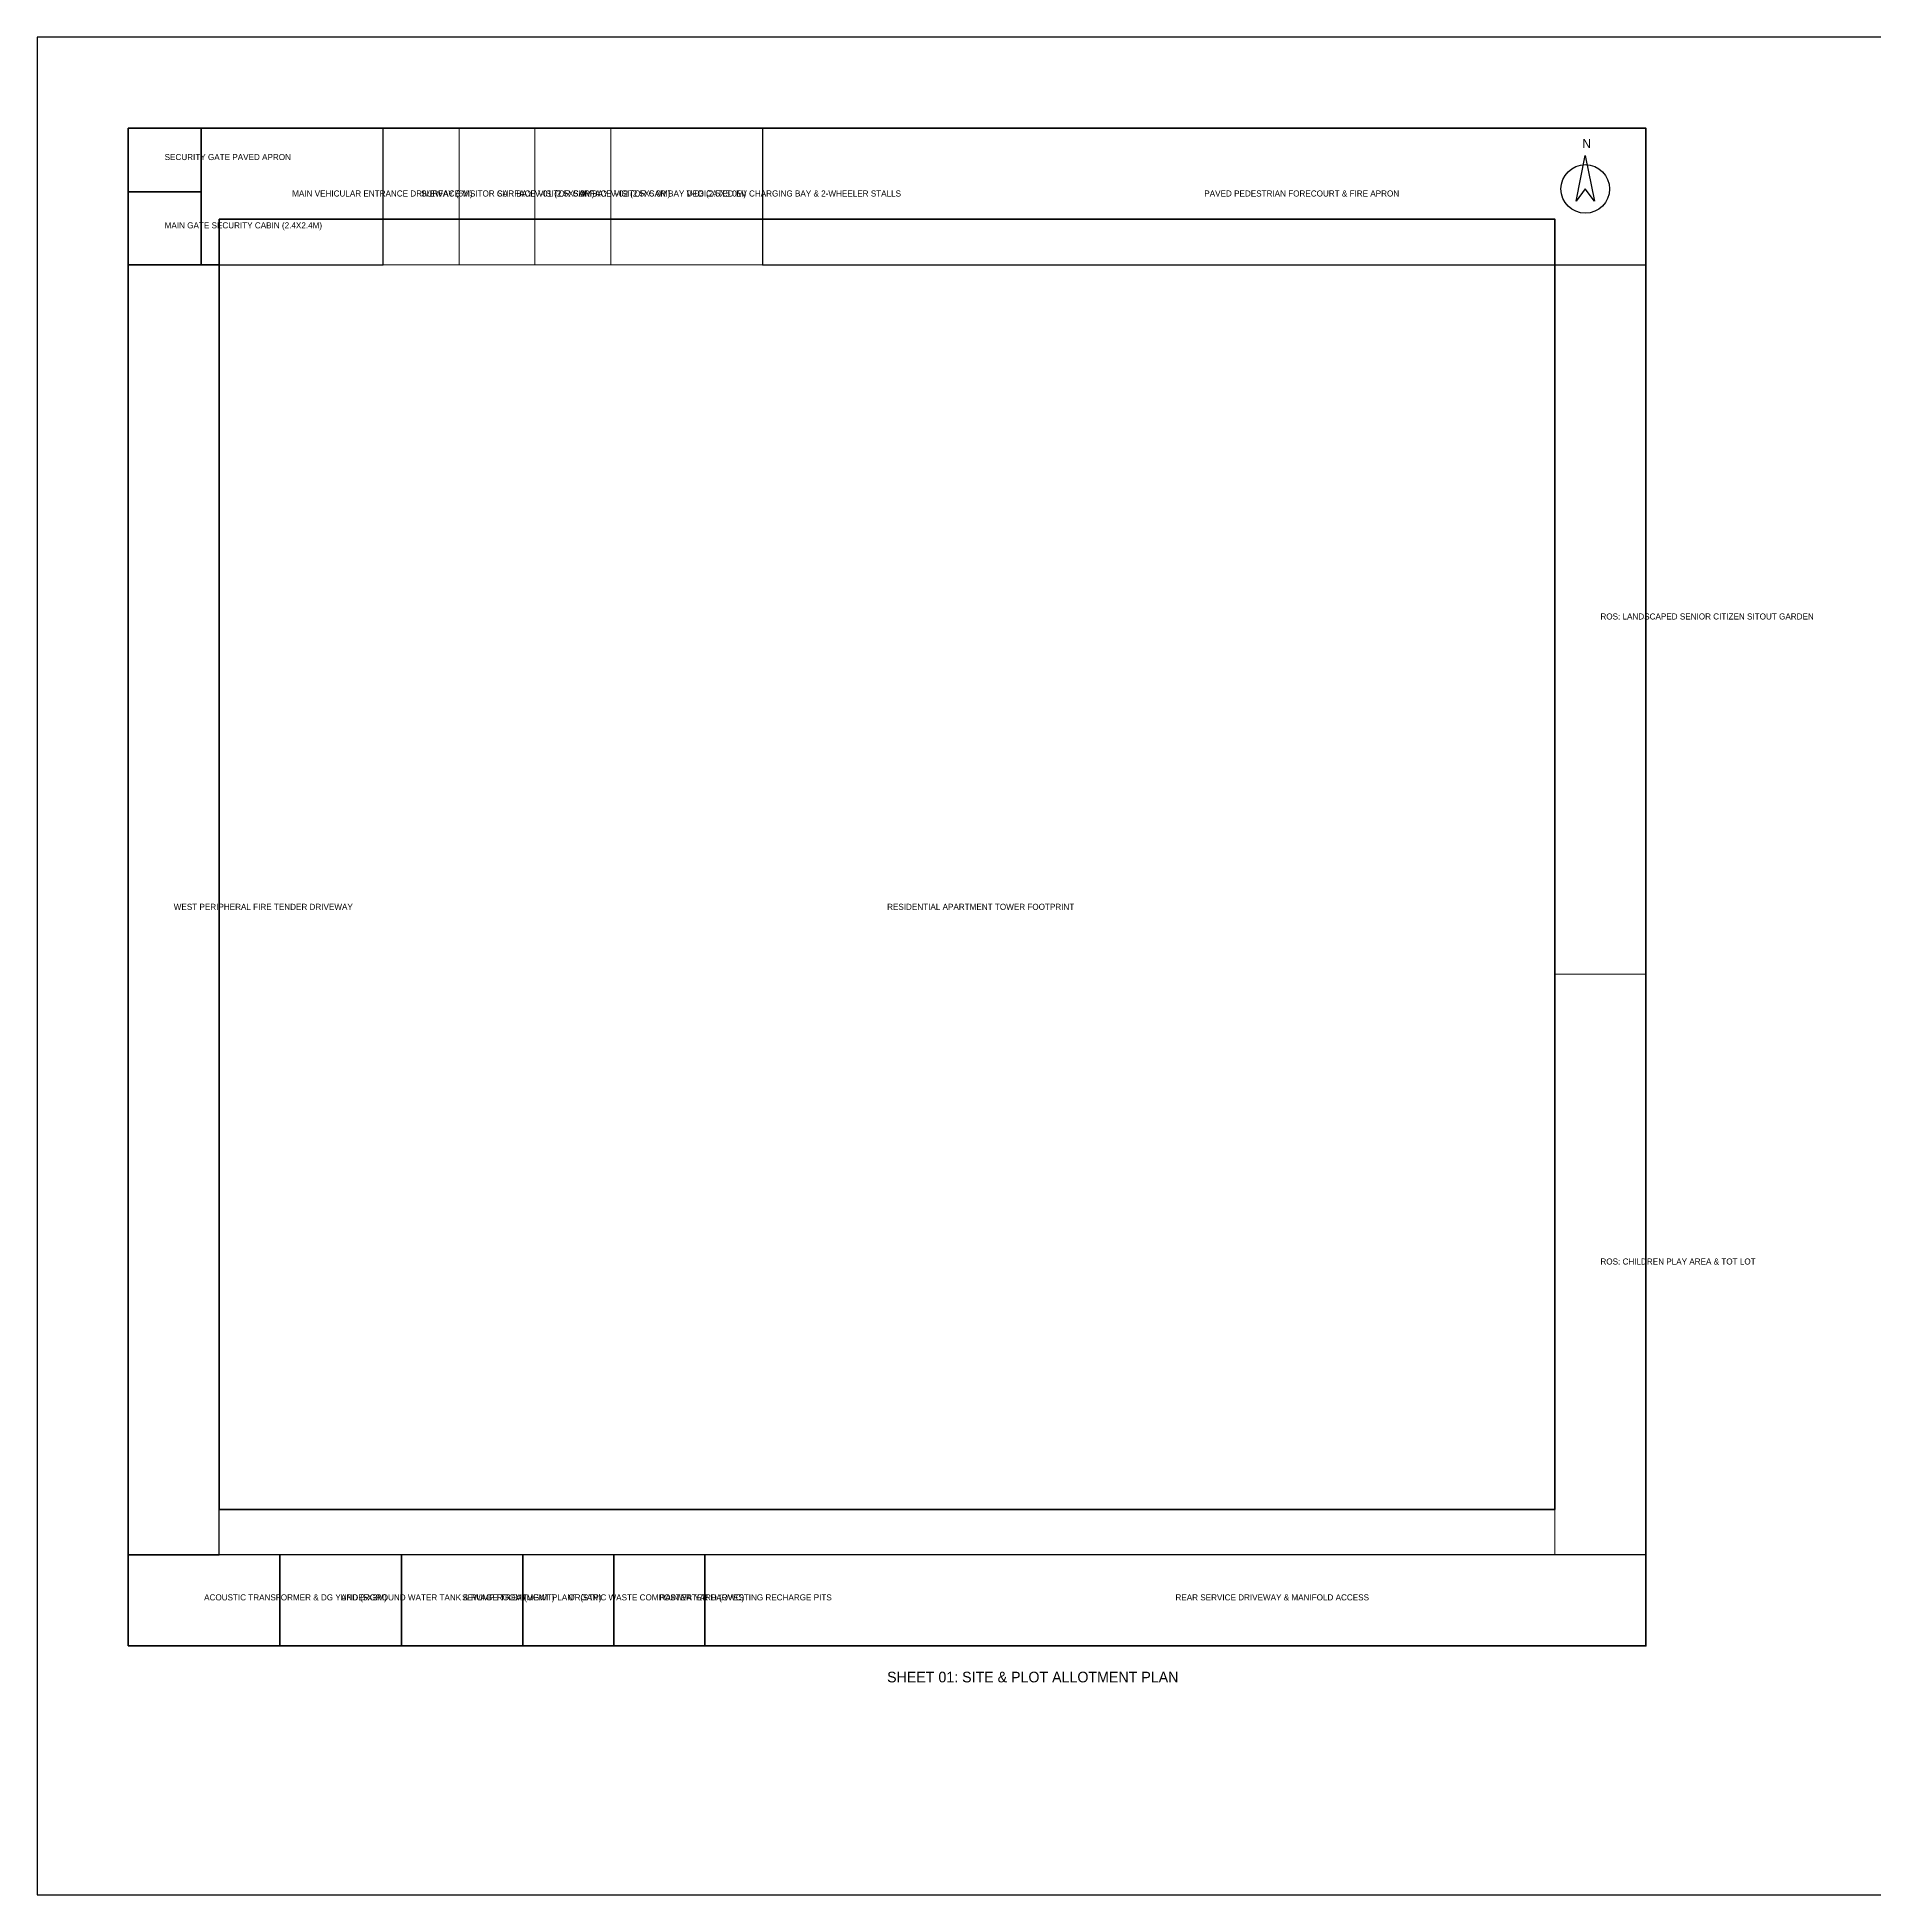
# Model space of a CAD drawing. Header units: millimetres. Extents: x -3000 to 118080, y -8200 to 53000.
# Drawn here: x -3000 to 57540, y -8200 to 53000 of the extents above; entities that cross this region are included whole.
import ezdxf

# ---------------------------------------------------------------- set-up
doc = ezdxf.new("R2010")
doc.units = ezdxf.units.MM
for name, color, linetype, lineweight in [('A-ANNO', 7, 'Continuous', 25), ('A-ROOM-NAME', 7, 'Continuous', 20), ('A-SITE-LAND', 94, 'Continuous', 18), ('A-SITE-PARK', 4, 'Continuous', 20), ('A-SITE-ROAD', 8, 'Continuous', 25), ('A-SITE-UTIL', 1, 'Continuous', 25), ('A-TEXT', 7, 'Continuous', 18), ('SITE', 3, 'Continuous', 35)]:
    doc.layers.add(name, color=color, linetype=linetype, lineweight=lineweight)

msp = doc.modelspace()

# ---------------------------------------------------------------- linework, layer by layer
at = {"layer": 'A-ANNO'}
for points in [[(-3000, -8200), (112150, -8200), (112150, 53000), (-3000, 53000)], [(48000, 49100), (48299.2, 47599.4), (48000, 48000), (47700.8, 47599.4)]]:
    msp.add_lwpolyline(points, close=True, dxfattribs=at)
msp.add_circle((48000, 48000), 800, dxfattribs=at)
at = {"layer": 'A-SITE-LAND'}
for points in [[(3000, 3000), (47000, 3000), (47000, 45500), (3000, 45500)], [(47000, 22130), (50000, 22130), (50000, 45500), (47000, 45500)], [(47000, 3000), (50000, 3000), (50000, 22130), (47000, 22130)]]:
    msp.add_lwpolyline(points, close=True, dxfattribs=at)
at = {"layer": 'A-SITE-PARK'}
for points in [[(8400, 45500), (10900, 45500), (10900, 50000), (8400, 50000)], [(10900, 45500), (13400, 45500), (13400, 50000), (10900, 50000)], [(13400, 45500), (15900, 45500), (15900, 50000), (13400, 50000)], [(15900, 45500), (20900, 45500), (20900, 50000), (15900, 50000)]]:
    msp.add_lwpolyline(points, close=True, dxfattribs=at)
at = {"layer": 'A-SITE-ROAD'}
for points in [[(0, 47900), (2400, 47900), (2400, 50000), (0, 50000)], [(2400, 45500), (8400, 45500), (8400, 50000), (2400, 50000)], [(20900, 45500), (50000, 45500), (50000, 50000), (20900, 50000)], [(0, 3000), (3000, 3000), (3000, 45500), (0, 45500)], [(19000, 0), (50000, 0), (50000, 3000), (19000, 3000)]]:
    msp.add_lwpolyline(points, close=True, dxfattribs=at)
at = {"layer": 'A-SITE-UTIL'}
for points in [[(0, 45500), (2400, 45500), (2400, 47900), (0, 47900)], [(0, 0), (5000, 0), (5000, 3000), (0, 3000)], [(5000, 0), (9000, 0), (9000, 3000), (5000, 3000)], [(9000, 0), (13000, 0), (13000, 3000), (9000, 3000)], [(13000, 0), (16000, 0), (16000, 3000), (13000, 3000)], [(16000, 0), (19000, 0), (19000, 3000), (16000, 3000)]]:
    msp.add_lwpolyline(points, close=True, dxfattribs=at)
at = {"layer": 'SITE'}
for points in [[(0, 0), (50000, 0), (50000, 50000), (0, 50000)], [(3000, 4500), (47000, 4500), (47000, 47000), (3000, 47000)]]:
    msp.add_lwpolyline(points, close=True, dxfattribs=at)

# ---------------------------------------------------------------- texts
at = {"layer": 'A-ANNO'}
msp.add_text('N', height=300, dxfattribs=at).set_placement((47900, 49350))
at = {"layer": 'A-ROOM-NAME'}
for s, p in [('SECURITY GATE PAVED APRON', (1200, 48950)), ('MAIN VEHICULAR ENTRANCE DRIVEWAY (6M)', (5400, 47750)), ('SURFACE VISITOR CAR BAY V-01 (2.5X5.0M)', (9650, 47750)), ('SURFACE VISITOR CAR BAY V-02 (2.5X5.0M)', (12150, 47750)), ('SURFACE VISITOR CAR BAY V-03 (2.5X5.0M)', (14650, 47750)), ('DEDICATED EV CHARGING BAY & 2-WHEELER STALLS', (18400, 47750)), ('PAVED PEDESTRIAN FORECOURT & FIRE APRON', (35450, 47750)), ('MAIN GATE SECURITY CABIN (2.4X2.4M)', (1200, 46700)), ('ROS: LANDSCAPED SENIOR CITIZEN SITOUT GARDEN', (48500, 33815)), ('WEST PERIPHERAL FIRE TENDER DRIVEWAY', (1500, 24250)), ('RESIDENTIAL APARTMENT TOWER FOOTPRINT', (25000, 24250)), ('ROS: CHILDREN PLAY AREA & TOT LOT', (48500, 12565)), ('ACOUSTIC TRANSFORMER & DG YARD (5X3M)', (2500, 1500)), ('UNDERGROUND WATER TANK & PUMP ROOM (UGWT)', (7000, 1500)), ('SEWAGE TREATMENT PLANT (STP)', (11000, 1500)), ('ORGANIC WASTE COMPOSTER YARD (OWC)', (14500, 1500)), ('RAINWATER HARVESTING RECHARGE PITS', (17500, 1500)), ('REAR SERVICE DRIVEWAY & MANIFOLD ACCESS', (34500, 1500))]:
    msp.add_text(s, height=200, dxfattribs=at).set_placement(p)
at = {"layer": 'A-TEXT'}
msp.add_text('SHEET 01: SITE & PLOT ALLOTMENT PLAN', height=350, dxfattribs=at).set_placement((25000, -1200))

doc.saveas('drawing.dxf')
